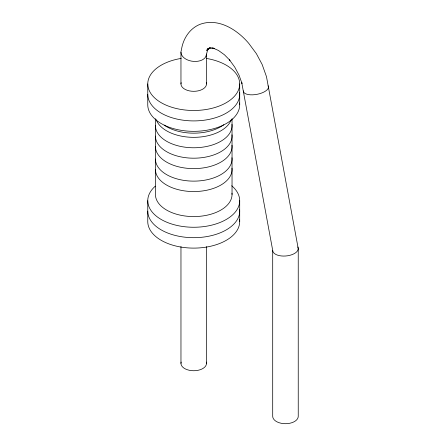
<?xml version="1.0" encoding="UTF-8"?>
<svg xmlns="http://www.w3.org/2000/svg" width="446" height="446" viewBox="0 0 446 446"><rect width="100%" height="100%" fill="white"/><g stroke="black" fill="none" stroke-linecap="round" stroke-linejoin="round"><path stroke-width="0.67" d="M206.063 56.146L207.423 50.61L208.739 48.486M208.622 48.647L206.537 50.348L210.094 47.778M209.458 48.017L207.552 48.737L211.382 47.9M209.419 47.845L214.699 48.586L212.48 47.845L218.429 50.448L224.377 54.713L229.985 60.4L229.422 59.809L234.73 67.095L239.011 75.134L242.011 83.452L241.687 82.382L272.701 250.379L272.701 416.33A12.767 7.37 0 0 0 285.468 423.7A12.767 7.37 0 0 0 298.24 416.33L298.24 248.645L266.479 76.667L262.131 64.447L256.394 53.682L248.723 43.323C237.328 29.865 218.802 17.846 200.583 24.123C189.695 28.109 182.877 38.958 181.399 50.125A12.711 8.179 6.4 0 0 180.959 52.232L180.965 83.943M239.703 83.943L239.703 104.799M239.703 200.717L239.703 221.567M232.037 118.697L232.037 194.462M206.504 83.943L206.504 54.033A12.711 8.179 6.4 0 1 193.731 61.409A12.923 8.312 6.4 0 1 180.965 52.232M206.504 246.593L206.504 363.362M180.965 246.593L180.965 363.362M155.425 118.697L155.425 194.462A38.306 22.116 0 0 0 194.841 216.566A38.306 22.116 0 0 0 231.976 193.179M147.76 83.943L147.76 104.799A45.971 26.543 0 0 0 195.365 131.319A45.971 26.543 0 0 0 239.586 102.909M147.76 200.717L147.76 221.567A45.971 26.543 0 0 0 195.365 248.093A45.971 26.543 0 0 0 239.586 219.683M272.701 250.373A12.912 6.534 -5.5 0 0 285.468 256.015A12.717 6.434 -5.5 0 0 298.24 248.645A12.912 6.534 -5.5 0 0 297.8 246.989M206.308 362.08A12.767 7.37 0 0 1 193.731 370.738A12.767 7.37 0 0 1 181.16 362.08M231.976 157.733A38.306 22.116 0 0 1 194.841 181.121A38.306 22.116 0 0 1 155.425 159.016M231.976 145.223A38.306 22.116 0 0 1 194.841 168.61A38.306 22.116 0 0 1 155.425 146.5M239.586 92.484A45.971 26.543 0 0 1 195.365 120.894A45.971 26.543 0 0 1 147.76 94.374M206.303 58.415A45.971 26.543 0 0 1 231.251 99.28A45.971 26.543 0 0 1 156.212 99.28A45.971 26.543 0 0 1 181.16 58.415M231.719 185.77A45.971 26.543 0 0 1 224.36 220.508A45.971 26.543 0 0 1 163.749 220.837A45.971 26.543 0 0 1 155.264 186.188M239.586 209.258A45.971 26.543 0 0 1 195.365 237.668A45.971 26.543 0 0 1 147.76 211.142M231.976 168.159A38.306 22.116 0 0 1 194.841 191.546A38.306 22.116 0 0 1 155.425 169.441M231.976 134.798A38.306 22.116 0 0 1 194.841 158.185A38.306 22.116 0 0 1 155.425 136.075M223.842 124.724A38.306 22.116 0 0 1 164.195 125.136M231.976 124.373A38.306 22.116 0 0 1 194.841 147.76A38.306 22.116 0 0 1 155.425 125.649M231.245 119.701A38.306 22.116 0 0 1 193.731 137.34A38.306 22.116 0 0 1 156.217 119.701M268.102 85.81A12.767 5.424 -10.6 0 1 257.359 94.262A12.767 5.424 -10.6 0 1 243.31 90.873M206.308 82.666A12.767 7.37 0 0 1 193.731 91.319A12.767 7.37 0 0 1 181.16 82.666"/></g></svg>
